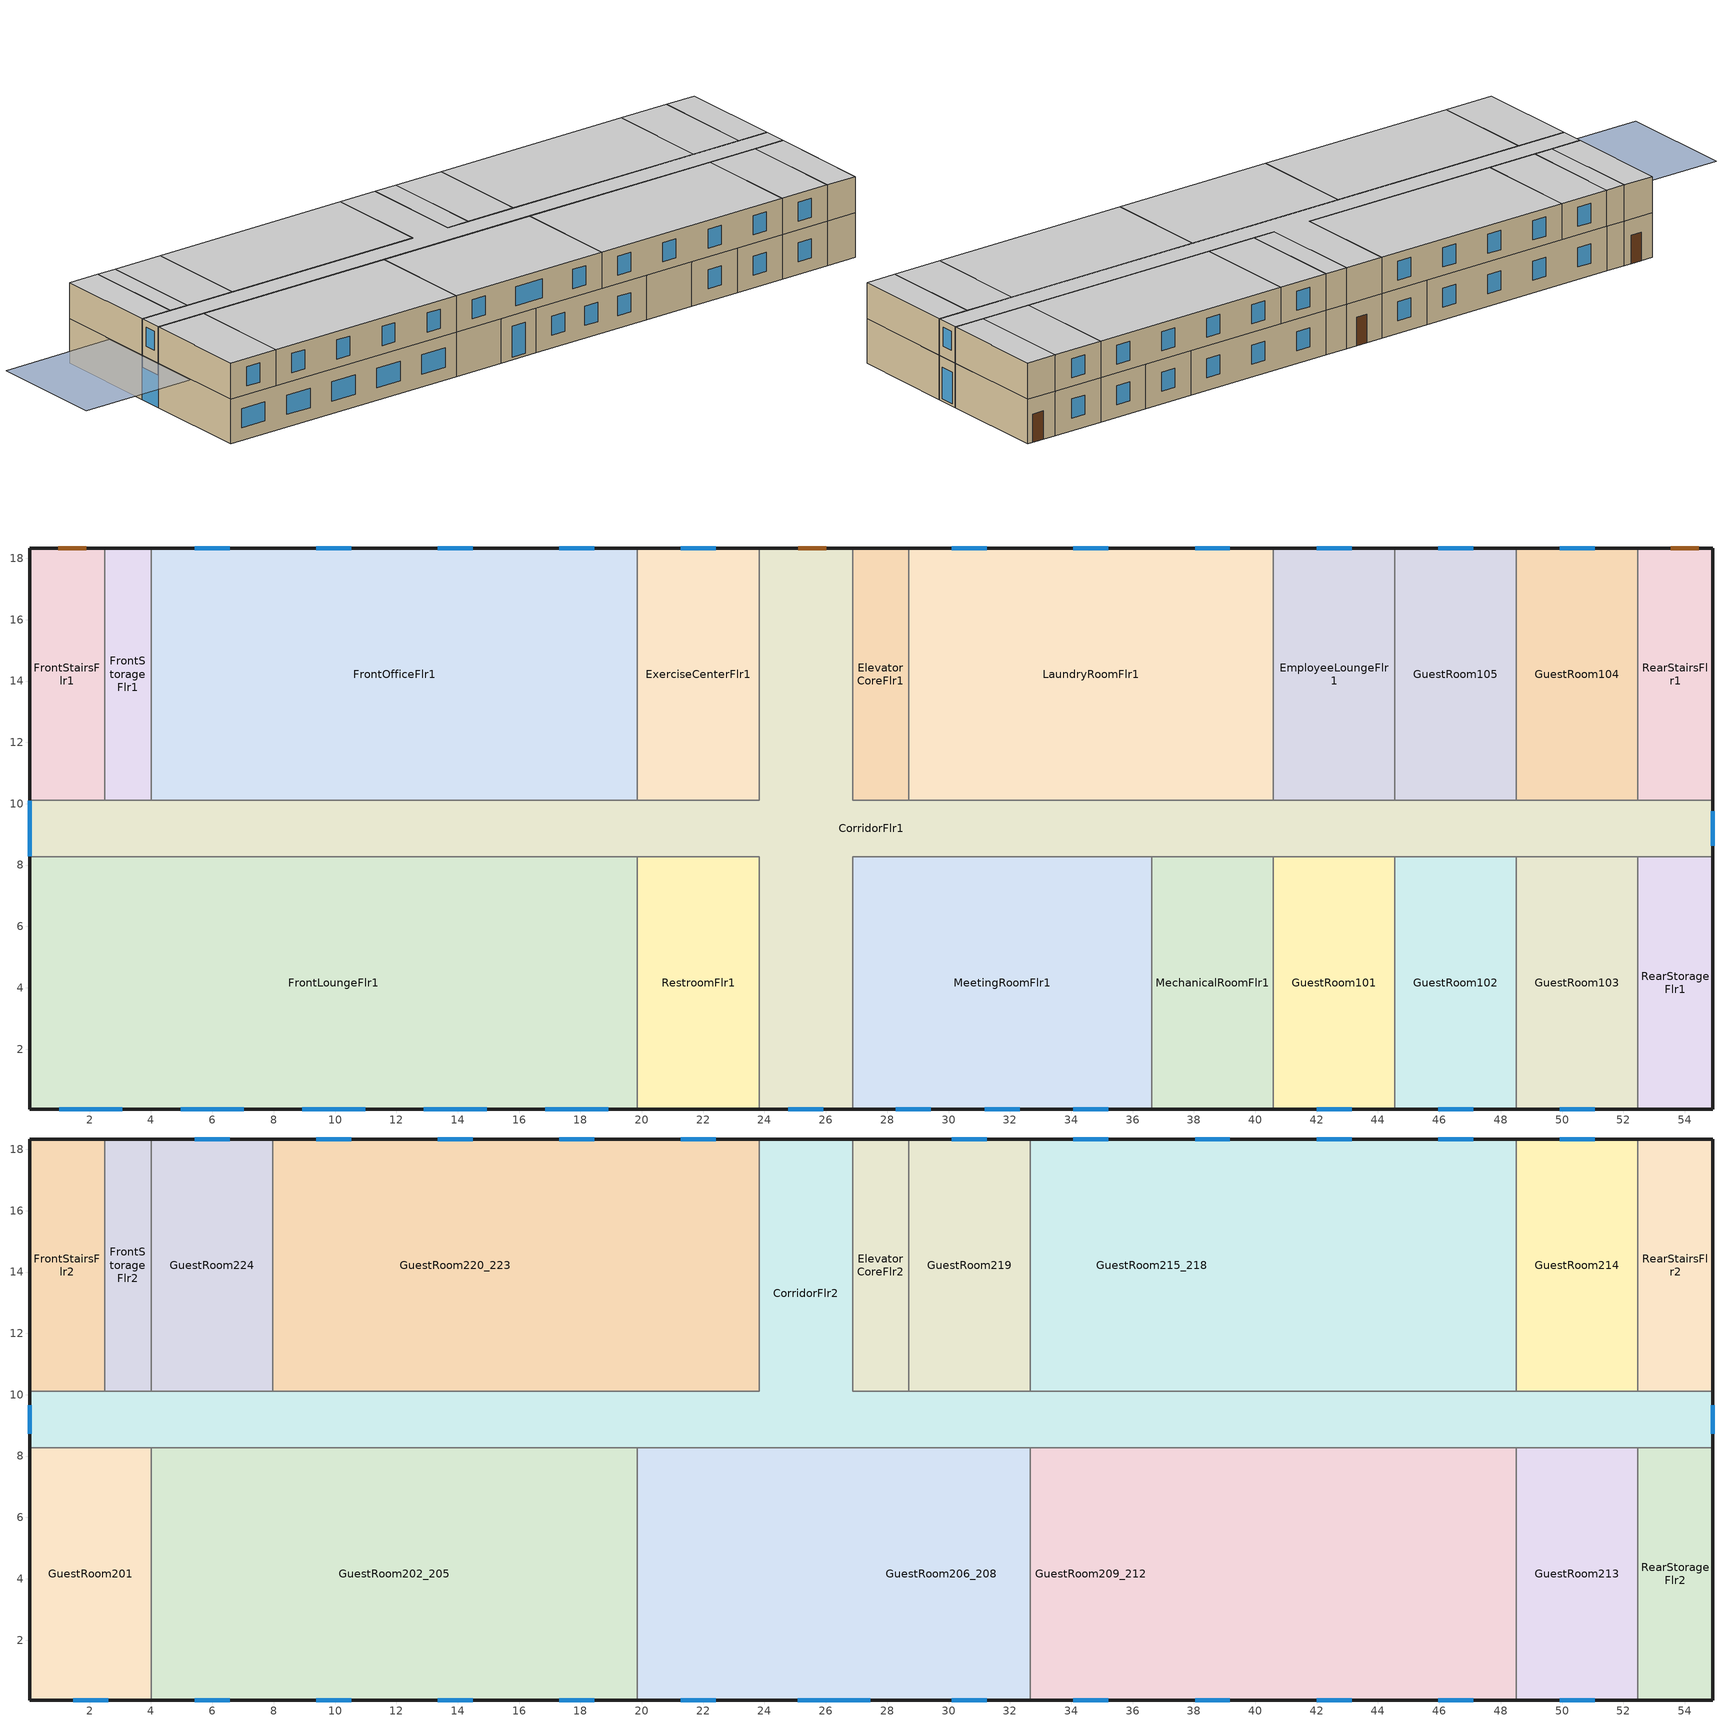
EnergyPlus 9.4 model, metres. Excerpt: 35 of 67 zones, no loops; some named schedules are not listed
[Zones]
CorridorFlr1
 floor ground (ext_slab_8in_with_carpet): 54.91,8.28 26.87,8.28 26.87,0.05 23.82,0.05 23.82,8.28 0.05,8.28 0.05,10.11 23.82,10.11 23.82,18.34 26.87,18.34 26.87,10.11 54.91,10.11 z0
 wall outside (nonres_ext_wall): 54.91,8.28 54.91,10.11 / 26.87,18.34 23.82,18.34 / 0.05,10.11 0.05,8.28 / 23.82,0.05 26.87,0.05 z0:3.35
 wall to GuestRoom104 (int_wall): 52.47,10.11 48.51,10.11 z0:3.35
 wall to GuestRoom105 (int_wall): 48.51,10.11 44.55,10.11 z0:3.35
 wall to EmployeeLoungeFlr1 (int_wall): 44.55,10.11 40.59,10.11 z0:3.35
 wall to LaundryRoomFlr1 (int_wall): 40.59,10.11 28.7,10.11 z0:3.35
 wall to ElevatorCoreFlr1 (int_wall): 28.7,10.11 26.87,10.11 26.87,18.34 z0:3.35
 wall to ExerciseCenterFlr1 (int_wall): 23.82,18.34 23.82,10.11 19.86,10.11 z0:3.35
 wall to FrontOfficeFlr1 (int_wall): 19.86,10.11 4.01,10.11 z0:3.35
 wall to FrontStorageFlr1 (int_wall): 4.01,10.11 2.49,10.11 z0:3.35
 wall to FrontStairsFlr1 (int_wall): 2.49,10.11 0.05,10.11 z0:3.35
 wall to FrontLoungeFlr1 (int_wall): 0.05,8.28 19.86,8.28 z0:3.35
 wall to RestroomFlr1 (int_wall): 19.86,8.28 23.82,8.28 23.82,0.05 z0:3.35
 wall to MeetingRoomFlr1 (int_wall): 26.87,0.05 26.87,8.28 36.62,8.28 z0:3.35
 wall to MechanicalRoomFlr1 (int_wall): 36.62,8.28 40.59,8.28 z0:3.35
 wall to GuestRoom101 (int_wall): 40.59,8.28 44.55,8.28 z0:3.35
 wall to GuestRoom102 (int_wall): 44.55,8.28 48.51,8.28 z0:3.35
 wall to GuestRoom103 (int_wall): 48.51,8.28 52.47,8.28 z0:3.35
 wall to RearStorageFlr1 (int_wall): 52.47,8.28 54.91,8.28 z0:3.35
 wall to RearStairsFlr1 (int_wall): 54.91,10.11 52.47,10.11 z0:3.35
 window (Window_U_0.42_SHGC_0.40): 0.05,10.11 0.05,8.28 z0:2.44; 54.91,8.62 54.91,9.76 / 24.78,0.05 25.92,0.05 z0.19:2.55
 door (Swinging Door_con): 26.01,18.34 25.1,18.34 z0:2.13
ElevatorCoreFlr1
 floor ground (ext_slab_8in_with_carpet): 28.7,10.11 26.87,10.11 26.87,18.34 28.7,18.34 z0
 wall outside (nonres_ext_wall): 28.7,18.34 26.87,18.34 z0:3.35
 wall to LaundryRoomFlr1 (int_wall): 28.7,10.11 28.7,18.34 z0:3.35
EmployeeLoungeFlr1
 floor ground (ext_slab_8in_with_carpet): 44.55,10.11 40.59,10.11 40.59,18.34 44.55,18.34 z0
 wall outside (nonres_ext_wall): 44.55,18.34 40.59,18.34 z0:3.35
 wall to LaundryRoomFlr1 (int_wall): 40.59,18.34 40.59,10.11 z0:3.35
 wall to GuestRoom105 (int_wall): 44.55,10.11 44.55,18.34 z0:3.35
 window (Window_U_0.42_SHGC_0.40): 43.14,18.34 42,18.34 z0.95:2.4
ExerciseCenterFlr1
 floor ground (ext_slab_8in_with_carpet): 23.82,10.11 19.86,10.11 19.86,18.34 23.82,18.34 z0
 wall outside (nonres_ext_wall): 23.82,18.34 19.86,18.34 z0:3.35
 wall to FrontOfficeFlr1 (int_wall): 19.86,18.34 19.86,10.11 z0:3.35
 window (Window_U_0.42_SHGC_0.40): 22.41,18.34 21.27,18.34 z0.95:2.4
FrontLoungeFlr1
 floor ground (ext_slab_8in_with_carpet): 19.86,0.05 0.05,0.05 0.05,8.28 19.86,8.28 z0
 wall outside (nonres_ext_wall): 0.05,8.28 0.05,0.05 19.86,0.05 z0:3.35
 wall to RestroomFlr1 (int_wall): 19.86,0.05 19.86,8.28 z0:3.35
 window (Window_U_0.42_SHGC_0.40): 1,0.05 3.06,0.05 / 4.97,0.05 7.02,0.05 / 8.93,0.05 10.98,0.05 / 12.89,0.05 14.94,0.05 / 16.85,0.05 18.91,0.05 z0.95:2.4
FrontOfficeFlr1
 floor ground (ext_slab_8in_with_carpet): 19.86,10.11 4.01,10.11 4.01,18.34 19.86,18.34 z0
 wall outside (nonres_ext_wall): 19.86,18.34 4.01,18.34 z0:3.35
 wall to FrontStorageFlr1 (int_wall): 4.01,18.34 4.01,10.11 z0:3.35
 window (Window_U_0.42_SHGC_0.40): 18.45,18.34 17.31,18.34 / 14.49,18.34 13.35,18.34 / 10.52,18.34 9.39,18.34 / 6.56,18.34 5.42,18.34 z0.95:2.4
FrontStairsFlr1
 floor ground (ext_slab_8in_with_carpet): 2.49,10.11 0.05,10.11 0.05,18.34 2.49,18.34 z0
 wall outside (nonres_ext_wall): 2.49,18.34 0.05,18.34 0.05,10.11 z0:3.35
 wall to FrontStorageFlr1 (int_wall): 2.49,10.11 2.49,18.34 z0:3.35
 door (Swinging Door_con): 1.89,18.34 0.98,18.34 z0:2.13
FrontStorageFlr1
 floor ground (ext_slab_8in_with_carpet): 4.01,10.11 2.49,10.11 2.49,18.34 4.01,18.34 z0
 wall outside (nonres_ext_wall): 4.01,18.34 2.49,18.34 z0:3.35
GuestRoom101
 floor ground (ext_slab_8in_with_carpet): 44.55,0.05 40.59,0.05 40.59,8.28 44.55,8.28 z0
 wall outside (nonres_ext_wall): 40.59,0.05 44.55,0.05 z0:3.35
 wall to GuestRoom102 (int_wall): 44.55,0.05 44.55,8.28 z0:3.35
 wall to MechanicalRoomFlr1 (int_wall): 40.59,8.28 40.59,0.05 z0:3.35
 window (Window_U_0.42_SHGC_0.40): 42,0.05 43.14,0.05 z0.95:2.4
GuestRoom102
 floor ground (ext_slab_8in_with_carpet): 48.51,0.05 44.55,0.05 44.55,8.28 48.51,8.28 z0
 wall outside (nonres_ext_wall): 44.55,0.05 48.51,0.05 z0:3.35
 wall to GuestRoom103 (int_wall): 48.51,0.05 48.51,8.28 z0:3.35
 window (Window_U_0.42_SHGC_0.40): 45.96,0.05 47.1,0.05 z0.95:2.4
GuestRoom103
 floor ground (ext_slab_8in_with_carpet): 52.47,0.05 48.51,0.05 48.51,8.28 52.47,8.28 z0
 wall outside (nonres_ext_wall): 48.51,0.05 52.47,0.05 z0:3.35
 wall to RearStorageFlr1 (int_wall): 52.47,0.05 52.47,8.28 z0:3.35
 window (Window_U_0.42_SHGC_0.40): 49.92,0.05 51.06,0.05 z0.95:2.4
GuestRoom104
 floor ground (ext_slab_8in_with_carpet): 52.47,10.11 48.51,10.11 48.51,18.34 52.47,18.34 z0
 wall outside (nonres_ext_wall): 52.47,18.34 48.51,18.34 z0:3.35
 wall to GuestRoom105 (int_wall): 48.51,18.34 48.51,10.11 z0:3.35
 wall to RearStairsFlr1 (int_wall): 52.47,10.11 52.47,18.34 z0:3.35
 window (Window_U_0.42_SHGC_0.40): 51.06,18.34 49.92,18.34 z0.95:2.4
GuestRoom105
 floor ground (ext_slab_8in_with_carpet): 48.51,10.11 44.55,10.11 44.55,18.34 48.51,18.34 z0
 wall outside (nonres_ext_wall): 48.51,18.34 44.55,18.34 z0:3.35
 window (Window_U_0.42_SHGC_0.40): 47.1,18.34 45.96,18.34 z0.95:2.4
LaundryRoomFlr1
 floor ground (ext_slab_8in_with_carpet): 40.59,10.11 28.7,10.11 28.7,18.34 40.59,18.34 z0
 wall outside (nonres_ext_wall): 40.59,18.34 28.7,18.34 z0:3.35
 window (Window_U_0.42_SHGC_0.40): 39.18,18.34 38.04,18.34 / 35.21,18.34 34.07,18.34 / 31.25,18.34 30.11,18.34 z0.95:2.4
MechanicalRoomFlr1
 floor ground (ext_slab_8in_with_carpet): 40.59,0.05 36.62,0.05 36.62,8.28 40.59,8.28 z0
 wall outside (nonres_ext_wall): 36.62,0.05 40.59,0.05 z0:3.35
 wall to MeetingRoomFlr1 (int_wall): 36.62,8.28 36.62,0.05 z0:3.35
MeetingRoomFlr1
 floor ground (ext_slab_8in_with_carpet): 36.62,0.05 26.87,0.05 26.87,8.28 36.62,8.28 z0
 wall outside (nonres_ext_wall): 26.87,0.05 36.62,0.05 z0:3.35
 window (Window_U_0.42_SHGC_0.40): 28.28,0.05 29.42,0.05 / 34.07,0.05 35.21,0.05 / 31.18,0.05 32.32,0.05 z0.95:2.4
RearStairsFlr1
 floor ground (ext_slab_8in_with_carpet): 54.91,10.11 52.47,10.11 52.47,18.34 54.91,18.34 z0
 wall outside (nonres_ext_wall): 54.91,10.11 54.91,18.34 52.47,18.34 z0:3.35
 door (Swinging Door_con): 54.46,18.34 53.54,18.34 z0:2.13
RearStorageFlr1
 floor ground (ext_slab_8in_with_carpet): 54.91,0.05 52.47,0.05 52.47,8.28 54.91,8.28 z0
 wall outside (nonres_ext_wall): 52.47,0.05 54.91,0.05 54.91,8.28 z0:3.35
RestroomFlr1
 floor ground (ext_slab_8in_with_carpet): 23.82,0.05 19.86,0.05 19.86,8.28 23.82,8.28 z0
 wall outside (nonres_ext_wall): 19.86,0.05 23.82,0.05 z0:3.35
CorridorFlr2
 floor to CorridorFlr1 (int_slab_floor): 54.91,8.28 0.05,8.28 0.05,10.11 23.82,10.11 23.82,18.34 26.87,18.34 26.87,10.11 54.91,10.11 z3.35
 wall outside (res_ext_wall): 54.91,8.28 54.91,10.11 / 26.87,18.34 23.82,18.34 / 0.05,10.11 0.05,8.28 z3.35:6.1
 wall to GuestRoom214 (int_wall): 52.47,10.11 48.51,10.11 z3.35:6.1
 wall to GuestRoom215_218 (int_wall): 48.51,10.11 32.66,10.11 z3.35:6.1
 wall to GuestRoom219 (int_wall): 32.66,10.11 28.7,10.11 z3.35:6.1
 wall to ElevatorCoreFlr2 (int_wall): 28.7,10.11 26.87,10.11 26.87,18.34 z3.35:6.1
 wall to GuestRoom220_223 (int_wall): 23.82,18.34 23.82,10.11 7.97,10.11 z3.35:6.1
 wall to GuestRoom224 (int_wall): 7.97,10.11 4.01,10.11 z3.35:6.1
 wall to FrontStorageFlr2 (int_wall): 4.01,10.11 2.49,10.11 z3.35:6.1
 wall to FrontStairsFlr2 (int_wall): 2.49,10.11 0.05,10.11 z3.35:6.1
 wall to GuestRoom201 (int_wall): 0.05,8.28 4.01,8.28 z3.35:6.1
 wall to GuestRoom202_205 (int_wall): 4.01,8.28 19.86,8.28 z3.35:6.1
 wall to GuestRoom206_208 (int_wall): 19.86,8.28 32.66,8.28 z3.35:6.1
 wall to GuestRoom209_212 (int_wall): 32.66,8.28 48.51,8.28 z3.35:6.1
 wall to GuestRoom213 (int_wall): 48.51,8.28 52.47,8.28 z3.35:6.1
 wall to RearStorageFlr2 (int_wall): 52.47,8.28 54.91,8.28 z3.35:6.1
 wall to RearStairsFlr2 (int_wall): 54.91,10.11 52.47,10.11 z3.35:6.1
 window (Window_U_0.42_SHGC_0.40): 54.91,8.73 54.91,9.66 / 0.05,9.66 0.05,8.73 z4.19:5.61
 ceiling to CorridorFlr3 (int_slab_ceiling): 0.05,8.28 54.91,8.28 54.91,10.11 26.87,10.11 26.87,18.34 23.82,18.34 23.82,10.11 0.05,10.11 z6.1
ElevatorCoreFlr2
 floor to ElevatorCoreFlr1 (int_slab_floor): 28.7,10.11 26.87,10.11 26.87,18.34 28.7,18.34 z3.35
 wall outside (res_ext_wall): 28.7,18.34 26.87,18.34 z3.35:6.1
 wall to GuestRoom219 (int_wall): 28.7,10.11 28.7,18.34 z3.35:6.1
 ceiling to ElevatorCoreFlr3 (int_slab_ceiling): 26.87,10.11 28.7,10.11 28.7,18.34 26.87,18.34 z6.1
FrontStairsFlr2
 floor to FrontStairsFlr1 (int_slab_floor): 2.49,10.11 0.05,10.11 0.05,18.34 2.49,18.34 z3.35
 wall outside (res_ext_wall): 2.49,18.34 0.05,18.34 0.05,10.11 z3.35:6.1
 wall to FrontStorageFlr2 (int_wall): 2.49,10.11 2.49,18.34 z3.35:6.1
 ceiling to FrontStairsFlr3 (int_slab_ceiling): 0.05,10.11 2.49,10.11 2.49,18.34 0.05,18.34 z6.1
FrontStorageFlr2
 floor to FrontStorageFlr1 (int_slab_floor): 4.01,10.11 2.49,10.11 2.49,18.34 4.01,18.34 z3.35
 wall outside (res_ext_wall): 4.01,18.34 2.49,18.34 z3.35:6.1
 wall to GuestRoom224 (int_wall): 4.01,10.11 4.01,18.34 z3.35:6.1
 ceiling to FrontStorageFlr3 (int_slab_ceiling): 2.49,10.11 4.01,10.11 4.01,18.34 2.49,18.34 z6.1
GuestRoom201
 floor to FrontLoungeFlr1 (int_slab_floor): 4.01,0.05 0.05,0.05 0.05,8.28 4.01,8.28 z3.35
 wall outside (res_ext_wall): 0.05,8.28 0.05,0.05 4.01,0.05 z3.35:6.1
 wall to GuestRoom202_205 (int_wall): 4.01,0.05 4.01,8.28 z3.35:6.1
 window (Window_U_0.42_SHGC_0.40): 1.46,0.05 2.6,0.05 z4:5.45
 ceiling to GuestRoom301 (int_slab_ceiling): 0.05,0.05 4.01,0.05 4.01,8.28 0.05,8.28 z6.1
GuestRoom202_205
 floor to FrontLoungeFlr1 (int_slab_floor): 19.86,0.05 4.01,0.05 4.01,8.28 19.86,8.28 z3.35
 wall outside (res_ext_wall): 4.01,0.05 19.86,0.05 z3.35:6.1
 wall to GuestRoom206_208 (int_wall): 19.86,0.05 19.86,8.28 z3.35:6.1
 window (Window_U_0.42_SHGC_0.40): 5.42,0.05 6.56,0.05 / 9.39,0.05 10.52,0.05 / 13.35,0.05 14.49,0.05 / 17.31,0.05 18.45,0.05 z4:5.45
 ceiling to GuestRoom302_305 (int_slab_ceiling): 4.01,0.05 19.86,0.05 19.86,8.28 4.01,8.28 z6.1
GuestRoom206_208
 floor to CorridorFlr1 (int_slab_floor): 26.87,0.05 23.82,0.05 23.82,8.28 26.87,8.28 z3.35
 floor to RestroomFlr1 (int_slab_floor): 23.82,0.05 19.86,0.05 19.86,8.28 23.82,8.28 z3.35
 floor to MeetingRoomFlr1 (int_slab_floor): 32.66,0.05 26.87,0.05 26.87,8.28 32.66,8.28 z3.35
 wall outside (res_ext_wall): 19.86,0.05 32.66,0.05 z3.35:6.1
 wall to GuestRoom209_212 (int_wall): 32.66,0.05 32.66,8.28 z3.35:6.1
 window (Window_U_0.42_SHGC_0.40): 21.27,0.05 22.41,0.05 / 25.08,0.05 27.44,0.05 / 30.11,0.05 31.25,0.05 z4:5.45
 ceiling to GuestRoom306_308 (int_slab_ceiling): 19.86,0.05 32.66,0.05 32.66,8.28 19.86,8.28 z6.1
GuestRoom209_212
 floor to MeetingRoomFlr1 (int_slab_floor): 36.62,0.05 32.66,0.05 32.66,8.28 36.62,8.28 z3.35
 floor to MechanicalRoomFlr1 (int_slab_floor): 40.59,0.05 36.62,0.05 36.62,8.28 40.59,8.28 z3.35
 floor to GuestRoom101 (int_slab_floor): 44.55,0.05 40.59,0.05 40.59,8.28 44.55,8.28 z3.35
 floor to GuestRoom102 (int_slab_floor): 48.51,0.05 44.55,0.05 44.55,8.28 48.51,8.28 z3.35
 wall outside (res_ext_wall): 32.66,0.05 48.51,0.05 z3.35:6.1
 wall to GuestRoom213 (int_wall): 48.51,0.05 48.51,8.28 z3.35:6.1
 window (Window_U_0.42_SHGC_0.40): 34.07,0.05 35.21,0.05 / 38.04,0.05 39.18,0.05 / 42,0.05 43.14,0.05 / 45.96,0.05 47.1,0.05 z4:5.45
 ceiling to GuestRoom309_312 (int_slab_ceiling): 32.66,0.05 48.51,0.05 48.51,8.28 32.66,8.28 z6.1
GuestRoom213
 floor to GuestRoom103 (int_slab_floor): 52.47,0.05 48.51,0.05 48.51,8.28 52.47,8.28 z3.35
 wall outside (res_ext_wall): 48.51,0.05 52.47,0.05 z3.35:6.1
 wall to RearStorageFlr2 (int_wall): 52.47,0.05 52.47,8.28 z3.35:6.1
 window (Window_U_0.42_SHGC_0.40): 49.92,0.05 51.06,0.05 z4:5.45
 ceiling to GuestRoom313 (int_slab_ceiling): 48.51,0.05 52.47,0.05 52.47,8.28 48.51,8.28 z6.1
GuestRoom214
 floor to GuestRoom104 (int_slab_floor): 52.47,10.11 48.51,10.11 48.51,18.34 52.47,18.34 z3.35
 wall outside (res_ext_wall): 52.47,18.34 48.51,18.34 z3.35:6.1
 wall to GuestRoom215_218 (int_wall): 48.51,18.34 48.51,10.11 z3.35:6.1
 wall to RearStairsFlr2 (int_wall): 52.47,10.11 52.47,18.34 z3.35:6.1
 window (Window_U_0.42_SHGC_0.40): 51.06,18.34 49.92,18.34 z4:5.45
 ceiling to GuestRoom314 (int_slab_ceiling): 48.51,10.11 52.47,10.11 52.47,18.34 48.51,18.34 z6.1
GuestRoom215_218
 floor to GuestRoom105 (int_slab_floor): 48.51,10.11 44.55,10.11 44.55,18.34 48.51,18.34 z3.35
 floor to EmployeeLoungeFlr1 (int_slab_floor): 44.55,10.11 40.59,10.11 40.59,18.34 44.55,18.34 z3.35
 floor to LaundryRoomFlr1 (int_slab_floor): 40.59,10.11 32.66,10.11 32.66,18.34 40.59,18.34 z3.35
 wall outside (res_ext_wall): 48.51,18.34 32.66,18.34 z3.35:6.1
 wall to GuestRoom219 (int_wall): 32.66,18.34 32.66,10.11 z3.35:6.1
 window (Window_U_0.42_SHGC_0.40): 47.1,18.34 45.96,18.34 / 43.14,18.34 42,18.34 / 39.18,18.34 38.04,18.34 / 35.21,18.34 34.07,18.34 z4:5.45
 ceiling to GuestRoom315_318 (int_slab_ceiling): 32.66,10.11 48.51,10.11 48.51,18.34 32.66,18.34 z6.1
GuestRoom219
 floor to LaundryRoomFlr1 (int_slab_floor): 32.66,10.11 28.7,10.11 28.7,18.34 32.66,18.34 z3.35
 wall outside (res_ext_wall): 32.66,18.34 28.7,18.34 z3.35:6.1
 window (Window_U_0.42_SHGC_0.40): 31.25,18.34 30.11,18.34 z4:5.45
 ceiling to GuestRoom319 (int_slab_ceiling): 28.7,10.11 32.66,10.11 32.66,18.34 28.7,18.34 z6.1
GuestRoom220_223
 floor to ExerciseCenterFlr1 (int_slab_floor): 23.82,10.11 19.86,10.11 19.86,18.34 23.82,18.34 z3.35
 floor to FrontOfficeFlr1 (int_slab_floor): 19.86,10.11 7.97,10.11 7.97,18.34 19.86,18.34 z3.35
 wall outside (res_ext_wall): 23.82,18.34 7.97,18.34 z3.35:6.1
 wall to GuestRoom224 (int_wall): 7.97,18.34 7.97,10.11 z3.35:6.1
 window (Window_U_0.42_SHGC_0.40): 22.41,18.34 21.27,18.34 / 18.45,18.34 17.31,18.34 / 14.49,18.34 13.35,18.34 / 10.52,18.34 9.39,18.34 z4:5.45
 ceiling to GuestRoom320_323 (int_slab_ceiling): 7.97,10.11 23.82,10.11 23.82,18.34 7.97,18.34 z6.1
GuestRoom224
 floor to FrontOfficeFlr1 (int_slab_floor): 7.97,10.11 4.01,10.11 4.01,18.34 7.97,18.34 z3.35
 wall outside (res_ext_wall): 7.97,18.34 4.01,18.34 z3.35:6.1
 window (Window_U_0.42_SHGC_0.40): 6.56,18.34 5.42,18.34 z4:5.45
 ceiling to GuestRoom324 (int_slab_ceiling): 4.01,10.11 7.97,10.11 7.97,18.34 4.01,18.34 z6.1
RearStairsFlr2
 floor to RearStairsFlr1 (int_slab_floor): 54.91,10.11 52.47,10.11 52.47,18.34 54.91,18.34 z3.35
 wall outside (res_ext_wall): 54.91,10.11 54.91,18.34 52.47,18.34 z3.35:6.1
 ceiling to RearStairsFlr3 (int_slab_ceiling): 52.47,10.11 54.91,10.11 54.91,18.34 52.47,18.34 z6.1
RearStorageFlr2
 floor to RearStorageFlr1 (int_slab_floor): 54.91,0.05 52.47,0.05 52.47,8.28 54.91,8.28 z3.35
 wall outside (res_ext_wall): 52.47,0.05 54.91,0.05 54.91,8.28 z3.35:6.1
 ceiling to RearStorageFlr3 (int_slab_ceiling): 52.47,0.05 54.91,0.05 54.91,8.28 52.47,8.28 z6.1
shading: 0,4.57 0,13.72 -9.14,13.72 -9.14,4.57 z3.35
[Building]
Small Hotel: Loads convergence tolerance value=0.04; Maximum number of warmup days=25; Minimum number of warmup days=6; North axis=180; Solar distribution=FullExterior; Temperature convergence tolerance value=0.4; Terrain=Suburbs
[Site:GroundTemperature:BuildingSurface]
20.29, 20.26, 20.31, 20.33, 20.45, 20.61, 20.73, 20.78, 20.78, 20.65, 20.5, 20.36
[Site:Location]
Denver-Aurora-Buckley.AFB_CO_USA WMO=724695: Elevation=1726; Latitude=39.72; Longitude=-104.75; Time zone=-7
[Site:WaterMainsTemperature]
Annual average outdoor air temperature=9.95; Calculation method=Correlation; Maximum difference in monthly average outdoor air temperatures=23.7
[SizingPeriod:DesignDay] Barometric pressure=82237; Day of month=21; Daylight saving time indicator=No; Dry bulb temperature range modifier type=DefaultMultipliers; Humidity condition type=WetBulb; Rain indicator=No; Snow indicator=No
Name | Ashrae clear sky optical depth for beam irradiance taub | Ashrae clear sky optical depth for diffuse irradiance taud | Daily dry bulb temperature range | Day type | Maximum dry bulb temperature | Month | Solar model indicator | Wetbulb or dewpoint at maximum dry bulb | Wind direction | Wind speed | Sky clearness
Denver-Aurora-Buckley.AFB_CO_USA Ann Clg .4% Condns DB=>MWB | 0.423 | 2.02 | 14.8 | SummerDesignDay | 33.9 | 7 | ASHRAETau | 15 | 30 | 3.6
Denver-Aurora-Buckley.AFB_CO_USA Ann Htg 99.6% Condns DB |  |  | 0 | WinterDesignDay | -17.9 | 12 | ASHRAEClearSky | -17.9 | 180 | 2.5 | 0
[Construction]
Swinging Door_con: Opaque Door panel_con
Window_U_0.42_SHGC_0.40: LoE TINT 6MM, AIR 6MM, CLEAR 6MM
ext_slab_8in_with_carpet: 200mm Normalweight concrete floor, CP02 CARPET PAD
int_slab_ceiling: CP02 CARPET PAD, 100mm Normalweight concrete floor
int_slab_floor: 100mm Normalweight concrete floor, CP02 CARPET PAD
int_wall: G01 13mm gypsum board, G01 13mm gypsum board
nonres_ext_wall: F07 25mm stucco, G01 16mm gypsum board, Nonres_Exterior_Wall_Insulation, G01 16mm gypsum board
res_ext_wall: F07 25mm stucco, G01 16mm gypsum board, Res_Exterior_Wall_Insulation, G01 16mm gypsum board
[Material]
Name | Conductivity | Density | Roughness | Specific heat | Thickness | Solar absorptance | Thermal absorptance | Visible absorptance
100mm Normalweight concrete floor | 2.31 | 2322 | MediumRough | 832 | 0.1016
200mm Normalweight concrete floor | 2.31 | 2322 | MediumRough | 832 | 0.2032
F07 25mm stucco | 0.72 | 1856 | Smooth | 840 | 0.0254 | 0.7 | 0.9 | 0.7
G01 13mm gypsum board | 0.16 | 800 | Smooth | 1090 | 0.0127 | 0.7 | 0.9 | 0.5
G01 16mm gypsum board | 0.16 | 800 | MediumSmooth | 1090 | 0.0159
[Material:NoMass] Solar absorptance=0.7; Thermal absorptance=0.9
Name | Roughness | Thermal resistance | Visible absorptance
CP02 CARPET PAD | VeryRough | 0.21648 | 0.8
Nonres_Exterior_Wall_Insulation; Res_Exterior_Wall_Insulation | MediumSmooth | 2.81828 | 0.7
Opaque Door panel_con | MediumRough | 0.475964 | 0.7
[WindowMaterial:Gas]
AIR 6MM: Gas type=Air; Thickness=0.0063
[WindowMaterial:Glazing] Conductivity=0.9; Front side infrared hemispherical emissivity=0.84; Infrared transmittance at normal incidence=0; Optical data type=SpectralAverage; Thickness=0.006
Name | Back side infrared hemispherical emissivity | Back side solar reflectance at normal incidence | Back side visible reflectance at normal incidence | Front side solar reflectance at normal incidence | Front side visible reflectance at normal incidence | Solar transmittance at normal incidence | Visible transmittance at normal incidence
CLEAR 6MM | 0.84 | 0.071 | 0.08 | 0.071 | 0.08 | 0.775 | 0.881
LoE TINT 6MM | 0.1 | 0.2 | 0.054 | 0.093 | 0.035 | 0.36 | 0.5
[Daylighting:Controls] Daylighting method=SplitFlux; Lighting control type=Stepped; Maximum allowable discomfort glare index=22; Minimum input power fraction for continuous or continuousoff dimming control=0.3; Minimum light output fraction for continuous or continuousoff dimming control=0.2; Number of stepped control steps=3; Probability lighting will be reset when needed in manual stepped control=1
Name | Zone | Daylighting reference point name 1 | Fraction of zone controlled by reference point 1 | Illuminance setpoint at reference point 1 | Daylighting reference point name 2 | Fraction of zone controlled by reference point 2 | Illuminance setpoint at reference point 2 | Glare calculation azimuth angle of view direction clockwise from zone y axis | Glare calculation daylighting reference point
FrontLoungeFlr1_DaylCtrl | FrontLoungeFlr1 | FrontLoungeFlr1_DaylRefPt1 | 0.29 | 300 | FrontLoungeFlr1_DaylRefPt2 | 0.29 | 300 | 180 | FrontLoungeFlr1_DaylRefPt1
FrontOfficeFlr1_DaylCtrl | FrontOfficeFlr1 | FrontOfficeFlr1_DaylRefPt1 | 0.26 | 375 | FrontOfficeFlr1_DaylRefPt2 | 0.26 | 375 | 0 | FrontOfficeFlr1_DaylRefPt1
LaundryRoomFlr1_DaylCtrl | LaundryRoomFlr1 | LaundryRoomFlr1_DaylRefPt1 | 0.26 | 300 | LaundryRoomFlr1_DaylRefPt2 | 0.26 | 300 | 0 | LaundryRoomFlr1_DaylRefPt1
MeetingRoomFlr1_DaylCtrl | MeetingRoomFlr1 | MeetingRoomFlr1_DaylRefPt1 | 0.28 | 375 | MeetingRoomFlr1_DaylRefPt2 | 0.28 | 375 | 180 | MeetingRoomFlr1_DaylRefPt1
[DesignSpecification:OutdoorAir] Outdoor air flow per person=0; Outdoor air flow per zone=0; Outdoor air method=Flow/Area
Name | Outdoor air flow per zone floor area
SZ DSOA CorridorFlr1; SZ DSOA CorridorFlr2; SZ DSOA FrontStairsFlr1; SZ DSOA FrontStairsFlr2; SZ DSOA RearStairsFlr1; SZ DSOA RearStairsFlr2 | 0.000304682
SZ DSOA GuestRoom101; SZ DSOA GuestRoom102; SZ DSOA GuestRoom103; SZ DSOA GuestRoom104; SZ DSOA GuestRoom105; SZ DSOA GuestRoom201; SZ DSOA GuestRoom202_205; SZ DSOA GuestRoom209_212; SZ DSOA GuestRoom213; SZ DSOA GuestRoom214; SZ DSOA GuestRoom215_218; SZ DSOA GuestRoom219; SZ DSOA GuestRoom220_223; SZ DSOA GuestRoom224 | 0.000413173
SZ DSOA GuestRoom206_208 | 0.000405419
SZ DSOA MechanicalRoomFlr1 | 0
[ElectricEquipment] Fraction latent=0; Fraction lost=0
Name | Zone or zonelist | Design level | Design level calculation method | End use subcategory | Fraction radiant | Schedule | Watts per zone floor area
CorridorFlr1_PlugLoad | CorridorFlr1 | 0 | EquipmentLevel | General | 0.5 | AlwaysOff
CorridorFlr2_PlugLoad | CorridorFlr2 | 0 | EquipmentLevel | General | 0.5 | AlwaysOff
ElevatorCoreFlr1_Elevators_Equip | ElevatorCoreFlr1 | 32109.9 | EquipmentLevel | General | 0.5 | BLDG_ELEVATORS
ElevatorCoreFlr2_PlugLoad | ElevatorCoreFlr2 | 0 | EquipmentLevel | General | 0.5 | AlwaysOff
Elevators_Lights_Fan | ElevatorCoreFlr1 | 125 | EquipmentLevel | General | 0.5 | ELEV_LIGHT_FAN_SCH_ADD_DF
EmployeeLoungeFlr1_PlugLoad | EmployeeLoungeFlr1 | 0 | Watts/Area | General | 0.5 | EmployeeLounge_Eqp_Sch | 21.51
ExerciseCenterFlr1_PlugLoad | ExerciseCenterFlr1 | 0 | Watts/Area | General | 0.5 | ExerciseCenter_Eqp_Sch | 18.59
FrontLoungeFlr1_PlugLoad | FrontLoungeFlr1 | 0 | Watts/Area | General | 0.5 | Lobby_Eqp_Sch | 26.06
FrontOfficeFlr1_PlugLoad | FrontOfficeFlr1 | 0 | Watts/Area | General | 0.5 | OFF_EQUIP_SCH | 13.78
FrontStairsFlr1_PlugLoad | FrontStairsFlr1 | 0 | EquipmentLevel | General | 0.5 | AlwaysOff
FrontStairsFlr2_PlugLoad | FrontStairsFlr2 | 0 | EquipmentLevel | General | 0.5 | AlwaysOff
FrontStorageFlr1_PlugLoad | FrontStorageFlr1 | 0 | EquipmentLevel | General | 0.5 | AlwaysOff
FrontStorageFlr2_PlugLoad | FrontStorageFlr2 | 0 | EquipmentLevel | General | 0.5 | AlwaysOff
GuestRoom101_PlugLoad | GuestRoom101 |  | Watts/Area | General | 0.5 | AlwaysOff | 11.8935
GuestRoom102_PlugLoad | GuestRoom102 |  | Watts/Area | General | 0.5 | AlwaysOff | 11.8935
GuestRoom103_PlugLoad | GuestRoom103 |  | Watts/Area | General | 0.5 | Guestroom_Eqp_Sch_Adva | 11.8935
GuestRoom104_PlugLoad | GuestRoom104 |  | Watts/Area | General | 0.5 | Guestroom_Eqp_Sch_Adva | 11.8935
GuestRoom105_PlugLoad | GuestRoom105 |  | Watts/Area | General | 0.5 | Guestroom_Eqp_Sch_Adva | 11.8935
GuestRoom201_PlugLoad | GuestRoom201 |  | Watts/Area | General | 0.5 | AlwaysOff | 11.8935
GuestRoom202_205_PlugLoad | GuestRoom202_205 |  | Watts/Area | General | 0.5 | Guestroom_Eqp_Sch_Adva | 11.8935
GuestRoom206_208_PlugLoad | GuestRoom206_208 |  | Watts/Area | General | 0.5 | Guestroom_Eqp_Sch_Adva | 11.8935
GuestRoom209_212_PlugLoad | GuestRoom209_212 |  | Watts/Area | General | 0.5 | Guestroom_Eqp_Sch_Adva | 11.8935
GuestRoom213_PlugLoad | GuestRoom213 |  | Watts/Area | General | 0.5 | Guestroom_Eqp_Sch_Adva | 11.8935
GuestRoom214_PlugLoad | GuestRoom214 |  | Watts/Area | General | 0.5 | Guestroom_Eqp_Sch_Adva | 11.8935
GuestRoom215_218_PlugLoad | GuestRoom215_218 |  | Watts/Area | General | 0.5 | AlwaysOff | 11.8935
GuestRoom219_PlugLoad | GuestRoom219 |  | Watts/Area | General | 0.5 | Guestroom_Eqp_Sch_Adva | 11.8935
GuestRoom220_223_PlugLoad | GuestRoom220_223 |  | Watts/Area | General | 0.5 | Guestroom_Eqp_Sch_Adva | 11.8935
GuestRoom224_PlugLoad | GuestRoom224 |  | Watts/Area | General | 0.5 | Guestroom_Eqp_Sch_Adva | 11.8935
Laundry Equipment 1 | LaundryRoomFlr1 | 2709.075 | EquipmentLevel | ELECTRIC EQUIPMENT#Laundry#05 | 0.2 | LaundryRoom_Eqp_Elec_Sch
MechanicalRoomFlr1_PlugLoad | MechanicalRoomFlr1 | 0 | EquipmentLevel | General | 0.5 | AlwaysOff
MeetingRoomFlr1_PlugLoad | MeetingRoomFlr1 | 0 | Watts/Area | General | 0.5 | MeetingRoom_Eqp_Sch | 6.18
RearStairsFlr1_PlugLoad | RearStairsFlr1 | 0 | EquipmentLevel | General | 0.5 | AlwaysOff
RearStairsFlr2_PlugLoad | RearStairsFlr2 | 0 | EquipmentLevel | General | 0.5 | AlwaysOff
RearStorageFlr1_PlugLoad | RearStorageFlr1 | 0 | EquipmentLevel | General | 0.5 | AlwaysOff
RearStorageFlr2_PlugLoad | RearStorageFlr2 | 0 | EquipmentLevel | General | 0.5 | AlwaysOff
RestroomFlr1_PlugLoad | RestroomFlr1 | 0 | EquipmentLevel | General | 0.5 | AlwaysOff
[Exterior:Lights]
Exterior_Lights: Control option=AstronomicalClock; Design level=2819.7; End use subcategory=General; Schedule=Exterior_Lgt_ALWAYS_ON
[GasEquipment]
Dryer Equipment 1: Zone or zonelist=LaundryRoomFlr1; Design level=40096; Design level calculation method=EquipmentLevel; End use subcategory=GAS EQUIPMENT#Laundry#05; Fraction latent=0; Fraction lost=0; Fraction radiant=0.2; Schedule=LaundryRoom_Eqp_Gas_Sch
[Lights] Design level calculation method=Watts/Area; End use subcategory=General Lights; Fraction radiant=0.7; Fraction replaceable=1; Fraction visible=0.2; Return air fraction=0
Name | Zone or zonelist | Lighting level | Schedule | Watts per zone floor area
CorridorFlr1_Lights | CorridorFlr1 | 0 | BLDG_LIGHT_CORRIDOR_SCH | 8.52502
CorridorFlr2_Lights | CorridorFlr2 | 0 | BLDG_LIGHT_CORRIDOR_SCH | 8.52502
ElevatorCoreFlr1_Lights | ElevatorCoreFlr1 | 0 | AlwaysOff | 0
ElevatorCoreFlr2_Lights | ElevatorCoreFlr2 | 0 | AlwaysOff | 0
EmployeeLoungeFlr1_Lights | EmployeeLoungeFlr1 | 0 | BLDG_LIGHT_EMPLOYEELOUNGE_SCH | 6.67362
ExerciseCenterFlr1_Lights | ExerciseCenterFlr1 | 0 | BLDG_LIGHT_EXERCENTER_SCH | 6.45835
FrontLoungeFlr1_Lights | FrontLoungeFlr1 | 0 | BLDG_LIGHT_FRONTLOUNGE_SCH | 11.4097
FrontOfficeFlr1_Lights | FrontOfficeFlr1 | 0 | BLDG_LIGHT_OFFICE_SCH | 10.0104
FrontStairsFlr1_Lights | FrontStairsFlr1 | 0 | BLDG_LIGHT_STAIR_SCH | 6.24307
FrontStairsFlr2_Lights | FrontStairsFlr2 | 0 | BLDG_LIGHT_STAIR_SCH | 6.24307
FrontStorageFlr1_Lights | FrontStorageFlr1 | 0 | BLDG_LIGHT_STORAGE_SCH | 4.9514
FrontStorageFlr2_Lights | FrontStorageFlr2 | 0 | BLDG_LIGHT_STORAGE_SCH | 4.9514
GuestRoom101_Lights | GuestRoom101 | 0 | AlwaysOff | 8.28821
GuestRoom102_Lights | GuestRoom102 | 0 | AlwaysOff | 8.28821
GuestRoom103_Lights | GuestRoom103 | 0 | BLDG_LIGHT_GUESTROOM_SCH | 8.28821
GuestRoom104_Lights | GuestRoom104 | 0 | BLDG_LIGHT_GUESTROOM_SCH | 8.28821
GuestRoom105_Lights | GuestRoom105 | 0 | BLDG_LIGHT_GUESTROOM_SCH | 8.28821
GuestRoom201_Lights | GuestRoom201 | 0 | AlwaysOff | 8.28821
GuestRoom202_205_Lights | GuestRoom202_205 | 0 | BLDG_LIGHT_GUESTROOM_SCH | 8.28821
GuestRoom206_208_Lights | GuestRoom206_208 | 0 | BLDG_LIGHT_GUESTROOM_SCH | 8.28821
GuestRoom209_212_Lights | GuestRoom209_212 | 0 | BLDG_LIGHT_GUESTROOM_SCH | 8.28821
GuestRoom213_Lights | GuestRoom213 | 0 | BLDG_LIGHT_GUESTROOM_SCH | 8.28821
GuestRoom214_Lights | GuestRoom214 | 0 | BLDG_LIGHT_GUESTROOM_SCH | 8.28821
GuestRoom215_218_Lights | GuestRoom215_218 | 0 | AlwaysOff | 8.28821
GuestRoom219_Lights | GuestRoom219 | 0 | BLDG_LIGHT_GUESTROOM_SCH | 8.28821
GuestRoom220_223_Lights | GuestRoom220_223 | 0 | BLDG_LIGHT_GUESTROOM_SCH | 8.28821
GuestRoom224_Lights | GuestRoom224 | 0 | BLDG_LIGHT_GUESTROOM_SCH | 8.28821
LaundryRoomFlr1_Lights | LaundryRoomFlr1 | 0 | BLDG_LIGHT_LAUNDRY_SCH | 4.62848
MechanicalRoomFlr1_Lights | MechanicalRoomFlr1 |  | BLDG_LIGHT_MECHROOM_SCH | 10.2257
MeetingRoomFlr1_Lights | MeetingRoomFlr1 | 0 | BLDG_LIGHT_MEETINGROOM_SCH | 11.5174
RearStairsFlr1_Lights | RearStairsFlr1 | 0 | BLDG_LIGHT_STAIR_SCH | 6.24307
RearStairsFlr2_Lights | RearStairsFlr2 | 0 | BLDG_LIGHT_STAIR_SCH | 6.24307
RearStorageFlr1_Lights | RearStorageFlr1 | 0 | BLDG_LIGHT_STORAGE_SCH | 4.9514
RearStorageFlr2_Lights | RearStorageFlr2 | 0 | BLDG_LIGHT_STORAGE_SCH | 4.9514
RestroomFlr1_Lights | RestroomFlr1 |  | BLDG_LIGHT_RESTROOM_SCH | 9.14932
[People] Activity level schedule=Activity_Sch; Fraction radiant=0.3; Mean radiant temperature calculation type=ZoneAveraged; Number of people calculation method=People; Sensible heat fraction=Autocalculate
Name | Zone or zonelist | Number of people | Number of people schedule
CorridorFlr1_People | CorridorFlr1 | 0 | AlwaysOff
CorridorFlr2_People | CorridorFlr2 | 0 | AlwaysOff
ElevatorCoreFlr1_People | ElevatorCoreFlr1 | 0 | AlwaysOff
ElevatorCoreFlr2_People | ElevatorCoreFlr2 | 0 | AlwaysOff
EmployeeLoungeFlr1_People | EmployeeLoungeFlr1 | 18 | EmployeeLounge_Occ_Sch
ExerciseCenterFlr1_People | ExerciseCenterFlr1 | 7 | ExerciseCenter_Occ_Sch
FrontLoungeFlr1_People | FrontLoungeFlr1 | 53 | Lobby_Occ_Sch
FrontOfficeFlr1_People | FrontOfficeFlr1 | 10 | Office_Occ_Sch
FrontStairsFlr1_People | FrontStairsFlr1 | 0 | AlwaysOff
FrontStairsFlr2_People | FrontStairsFlr2 | 0 | AlwaysOff
FrontStorageFlr1_People | FrontStorageFlr1 | 0 | AlwaysOff
FrontStorageFlr2_People | FrontStorageFlr2 | 0 | AlwaysOff
GuestRoom101_People | GuestRoom101 | 1.5 | AlwaysOff
GuestRoom102_People | GuestRoom102 | 1.5 | AlwaysOff
GuestRoom103_People | GuestRoom103 | 1.5 | GuestRoom_Occ_Sch
GuestRoom104_People | GuestRoom104 | 1.5 | GuestRoom_Occ_Sch
GuestRoom105_People | GuestRoom105 | 1.5 | GuestRoom_Occ_Sch
GuestRoom201_People | GuestRoom201 | 1.5 | AlwaysOff
GuestRoom202_205_People | GuestRoom202_205 | 6 | GuestRoom_Occ_Sch
GuestRoom206_208_People | GuestRoom206_208 | 4.5 | GuestRoom_Occ_Sch
GuestRoom209_212_People | GuestRoom209_212 | 6 | GuestRoom_Occ_Sch
GuestRoom213_People | GuestRoom213 | 1.5 | GuestRoom_Occ_Sch
GuestRoom214_People | GuestRoom214 | 1.5 | GuestRoom_Occ_Sch
GuestRoom215_218_People | GuestRoom215_218 | 6 | AlwaysOff
GuestRoom219_People | GuestRoom219 | 1.5 | GuestRoom_Occ_Sch
GuestRoom220_223_People | GuestRoom220_223 | 6 | GuestRoom_Occ_Sch
GuestRoom224_People | GuestRoom224 | 1.5 | GuestRoom_Occ_Sch
LaundryRoomFlr1_People | LaundryRoomFlr1 | 11 | LaundryRoom_Occ_Sch
MechanicalRoomFlr1_People | MechanicalRoomFlr1 | 0 | AlwaysOff
MeetingRoomFlr1_People | MeetingRoomFlr1 | 43 | MeetingRoom_Occ_Sch
RearStairsFlr1_People | RearStairsFlr1 | 0 | AlwaysOff
RearStairsFlr2_People | RearStairsFlr2 | 0 | AlwaysOff
RearStorageFlr1_People | RearStorageFlr1 | 0 | AlwaysOff
RearStorageFlr2_People | RearStorageFlr2 | 0 | AlwaysOff
RestroomFlr1_People | RestroomFlr1 | 1 | Lobby_Occ_Sch
[Sizing:Zone] Account for dedicated outdoor air system=No; Cooling design air flow method=DesignDay; Cooling design air flow rate=0; Cooling minimum air flow fraction=0; Dedicated outdoor air high setpoint temperature for design=Autosize; Dedicated outdoor air low setpoint temperature for design=Autosize; Dedicated outdoor air system control strategy=NeutralSupplyAir; Heating design air flow method=DesignDay; Heating design air flow rate=0; Heating maximum air flow fraction=0; Zone cooling design supply air humidity ratio=0.008; Zone cooling design supply air temperature=14; Zone cooling design supply air temperature input method=SupplyAirTemperature; Zone heating design supply air humidity ratio=0.008; Zone heating design supply air temperature=50; Zone heating design supply air temperature input method=SupplyAirTemperature
Name | Design specification outdoor air object
RearStairsFlr1 | SZ DSOA RearStairsFlr1
CorridorFlr1 | SZ DSOA CorridorFlr1
MechanicalRoomFlr1 | SZ DSOA MechanicalRoomFlr1
GuestRoom101 | SZ DSOA GuestRoom101
GuestRoom102 | SZ DSOA GuestRoom102
GuestRoom103 | SZ DSOA GuestRoom103
GuestRoom104 | SZ DSOA GuestRoom104
GuestRoom105 | SZ DSOA GuestRoom105
FrontStairsFlr1 | SZ DSOA FrontStairsFlr1
RearStairsFlr2 | SZ DSOA RearStairsFlr2
CorridorFlr2 | SZ DSOA CorridorFlr2
GuestRoom201 | SZ DSOA GuestRoom201
GuestRoom202_205 | SZ DSOA GuestRoom202_205
GuestRoom206_208 | SZ DSOA GuestRoom206_208
GuestRoom209_212 | SZ DSOA GuestRoom209_212
GuestRoom213 | SZ DSOA GuestRoom213
GuestRoom214 | SZ DSOA GuestRoom214
GuestRoom215_218 | SZ DSOA GuestRoom215_218
GuestRoom219 | SZ DSOA GuestRoom219
GuestRoom220_223 | SZ DSOA GuestRoom220_223
GuestRoom224 | SZ DSOA GuestRoom224
FrontStairsFlr2 | SZ DSOA FrontStairsFlr2
[ThermostatSetpoint:DualSetpoint]
Name | Cooling setpoint temperature schedule | Heating setpoint temperature schedule
CommonArea Thermostat Dual SP Control | CommonArea_ClgSP_Sch | CommonArea_HtgSP_Sch
N Adva VentCtrl OccGuestRoom Thermostat Dual SP Control; S Adva VentCtrl OccGuestRoom Thermostat Dual SP Control | Adva_VentCtrl_OccGuestRoom_ClgSP_Sch | Adva_VentCtrl_OccGuestRoom_HtgSP_Sch
VacGuestRoom Thermostat Dual SP Control | VacGuestRoom_ClgSP_Sch | VacGuestRoom_HtgSP_Sch
[ThermostatSetpoint:SingleHeating]
SemiHeated_HtgSP: Setpoint temperature schedule=SemiHeated_HtgSP_Sch
[Zone] Multiplier=1; Type=1
CorridorFlr1; CorridorFlr2; ElevatorCoreFlr1; ElevatorCoreFlr2; EmployeeLoungeFlr1; ExerciseCenterFlr1; FrontLoungeFlr1; FrontOfficeFlr1; FrontStairsFlr1; FrontStairsFlr2; FrontStorageFlr1; FrontStorageFlr2; GuestRoom101; GuestRoom102; GuestRoom103; GuestRoom104; GuestRoom105; GuestRoom201; GuestRoom202_205; GuestRoom206_208; GuestRoom209_212; GuestRoom213; GuestRoom214; GuestRoom215_218; GuestRoom219; GuestRoom220_223; GuestRoom224; LaundryRoomFlr1; MechanicalRoomFlr1; MeetingRoomFlr1; RearStairsFlr1; RearStairsFlr2; RearStorageFlr1; RearStorageFlr2; RestroomFlr1
[ZoneControl:Thermostat]
Name | Zone or zonelist | Control 1 | Control type schedule
101 Thermostat | GuestRoom101 | VacGuestRoom Thermostat Dual SP Control | COMPACT HVAC-ALWAYS 4
102 Thermostat | GuestRoom102 | VacGuestRoom Thermostat Dual SP Control | COMPACT HVAC-ALWAYS 4
103 Thermostat | GuestRoom103 | N Adva VentCtrl OccGuestRoom Thermostat Dual SP Control | COMPACT HVAC-ALWAYS 4
104 Thermostat | GuestRoom104 | S Adva VentCtrl OccGuestRoom Thermostat Dual SP Control | COMPACT HVAC-ALWAYS 4
105 Thermostat | GuestRoom105 | S Adva VentCtrl OccGuestRoom Thermostat Dual SP Control | COMPACT HVAC-ALWAYS 4
201 Thermostat | GuestRoom201 | VacGuestRoom Thermostat Dual SP Control | COMPACT HVAC-ALWAYS 4
202_205 Thermostat | GuestRoom202_205 | N Adva VentCtrl OccGuestRoom Thermostat Dual SP Control | COMPACT HVAC-ALWAYS 4
206_208 Thermostat | GuestRoom206_208 | N Adva VentCtrl OccGuestRoom Thermostat Dual SP Control | COMPACT HVAC-ALWAYS 4
209_212 Thermostat | GuestRoom209_212 | N Adva VentCtrl OccGuestRoom Thermostat Dual SP Control | COMPACT HVAC-ALWAYS 4
213 Thermostat | GuestRoom213 | N Adva VentCtrl OccGuestRoom Thermostat Dual SP Control | COMPACT HVAC-ALWAYS 4
214 Thermostat | GuestRoom214 | S Adva VentCtrl OccGuestRoom Thermostat Dual SP Control | COMPACT HVAC-ALWAYS 4
215_218 Thermostat | GuestRoom215_218 | VacGuestRoom Thermostat Dual SP Control | COMPACT HVAC-ALWAYS 4
219 Thermostat | GuestRoom219 | S Adva VentCtrl OccGuestRoom Thermostat Dual SP Control | COMPACT HVAC-ALWAYS 4
220_223 Thermostat | GuestRoom220_223 | S Adva VentCtrl OccGuestRoom Thermostat Dual SP Control | COMPACT HVAC-ALWAYS 4
224 Thermostat | GuestRoom224 | S Adva VentCtrl OccGuestRoom Thermostat Dual SP Control | COMPACT HVAC-ALWAYS 4
CorridorFlr1 Thermostat | CorridorFlr1 | CommonArea Thermostat Dual SP Control | COMPACT HVAC-ALWAYS 4
CorridorFlr2 Thermostat | CorridorFlr2 | CommonArea Thermostat Dual SP Control | COMPACT HVAC-ALWAYS 4
FrontStairsFlr1 Thermostat | FrontStairsFlr1 | SemiHeated_HtgSP | COMPACT HVAC-ALWAYS 1
FrontStairsFlr2 Thermostat | FrontStairsFlr2 | SemiHeated_HtgSP | COMPACT HVAC-ALWAYS 1
MechanicalRoomFlr1 Thermostat | MechanicalRoomFlr1 | SemiHeated_HtgSP | COMPACT HVAC-ALWAYS 1
RearStairsFlr1 Thermostat | RearStairsFlr1 | SemiHeated_HtgSP | COMPACT HVAC-ALWAYS 1
RearStairsFlr2 Thermostat | RearStairsFlr2 | SemiHeated_HtgSP | COMPACT HVAC-ALWAYS 1
[Zone equipment]
GuestRoom101: 101 PTAC
GuestRoom102: 102 PTAC
GuestRoom103: 103 PTAC
GuestRoom104: 104 PTAC
GuestRoom105: 105 PTAC
GuestRoom201: 201 PTAC
GuestRoom202_205: 202_205 PTAC
GuestRoom206_208: 206_208 PTAC
GuestRoom209_212: 209_212 PTAC
GuestRoom213: 213 PTAC
GuestRoom214: 214 PTAC
GuestRoom215_218: 215_218 PTAC
GuestRoom219: 219 PTAC
GuestRoom220_223: 220_223 PTAC
GuestRoom224: 224 PTAC
CorridorFlr1: CorridorFlr1 PTAC
CorridorFlr2: CorridorFlr2 PTAC
FrontStairsFlr1: FrontStairsFlr1 UnitHeater
FrontStairsFlr2: FrontStairsFlr2 UnitHeater
MechanicalRoomFlr1: MechRm UnitHeater
RearStairsFlr1: RearStairsFlr1 UnitHeater
RearStairsFlr2: RearStairsFlr2 UnitHeater
[ZoneInfiltration:DesignFlowRate] Temperature term coefficient=0; Velocity squared term coefficient=0
Name | Zone or zonelist | Constant term coefficient | Design flow rate | Design flow rate calculation method | Schedule | Velocity term coefficient | Flow per exterior surface area
CorridorFlr1_Door_Infiltration | CorridorFlr1 | 1 | 0.591822 | Flow/Zone | INFIL_Door_Opening_SCH | 0
CorridorFlr1_Infiltration | CorridorFlr1 | 0 | 0 | Flow/ExteriorArea | AlwaysOn | 0.224 | 0.00056896
CorridorFlr2_Infiltration | CorridorFlr2 | 0 | 0 | Flow/ExteriorArea | AlwaysOn | 0.224 | 0.00056896
ElevatorCoreFlr1_Infiltration | ElevatorCoreFlr1 | 0 | 0 | Flow/ExteriorArea | AlwaysOn | 0.224 | 0.00056896
ElevatorCoreFlr2_Infiltration | ElevatorCoreFlr2 | 0 | 0 | Flow/ExteriorArea | AlwaysOn | 0.224 | 0.00056896
EmployeeLoungeFlr1_Infiltration | EmployeeLoungeFlr1 | 0 | 0 | Flow/ExteriorArea | CommonArea_Infil_Sch | 0.224 | 0.00056896
ExerciseCenterFlr1_Infiltration | ExerciseCenterFlr1 | 0 | 0 | Flow/ExteriorArea | CommonArea_Infil_Sch | 0.224 | 0.00056896
FrontLoungeFlr1_Infiltration | FrontLoungeFlr1 | 0 | 0 | Flow/ExteriorArea | CommonArea_Infil_Sch | 0.224 | 0.00056896
FrontOfficeFlr1_Infiltration | FrontOfficeFlr1 | 0 | 0 | Flow/ExteriorArea | CommonArea_Infil_Sch | 0.224 | 0.00056896
FrontStairsFlr1_Infiltration | FrontStairsFlr1 | 0 | 0 | Flow/ExteriorArea | AlwaysOn | 0.224 | 0.00056896
FrontStairsFlr2_Infiltration | FrontStairsFlr2 | 0 | 0 | Flow/ExteriorArea | AlwaysOn | 0.224 | 0.00056896
FrontStorageFlr1_Infiltration | FrontStorageFlr1 | 0 | 0 | Flow/ExteriorArea | AlwaysOn | 0.224 | 0.00056896
FrontStorageFlr2_Infiltration | FrontStorageFlr2 | 0 | 0 | Flow/ExteriorArea | AlwaysOn | 0.224 | 0.00056896
GuestRoom101_Infiltration | GuestRoom101 | 0 | 0 | Flow/ExteriorArea | GuestRoom_Infil_Sch | 0.224 | 0.00056896
GuestRoom102_Infiltration | GuestRoom102 | 0 | 0 | Flow/ExteriorArea | GuestRoom_Infil_Sch | 0.224 | 0.00056896
GuestRoom103_Infiltration | GuestRoom103 | 0 | 0 | Flow/ExteriorArea | GuestRoom_Infil_Sch | 0.224 | 0.00056896
GuestRoom104_Infiltration | GuestRoom104 | 0 | 0 | Flow/ExteriorArea | GuestRoom_Infil_Sch | 0.224 | 0.00056896
GuestRoom105_Infiltration | GuestRoom105 | 0 | 0 | Flow/ExteriorArea | GuestRoom_Infil_Sch | 0.224 | 0.00056896
GuestRoom201_Infiltration | GuestRoom201 | 0 | 0 | Flow/ExteriorArea | GuestRoom_Infil_Sch | 0.224 | 0.00056896
GuestRoom202_205_Infiltration | GuestRoom202_205 | 0 | 0 | Flow/ExteriorArea | GuestRoom_Infil_Sch | 0.224 | 0.00056896
GuestRoom206_208_Infiltration | GuestRoom206_208 | 0 | 0 | Flow/ExteriorArea | GuestRoom_Infil_Sch | 0.224 | 0.00056896
GuestRoom209_212_Infiltration | GuestRoom209_212 | 0 | 0 | Flow/ExteriorArea | GuestRoom_Infil_Sch | 0.224 | 0.00056896
GuestRoom213_Infiltration | GuestRoom213 | 0 | 0 | Flow/ExteriorArea | GuestRoom_Infil_Sch | 0.224 | 0.00056896
GuestRoom214_Infiltration | GuestRoom214 | 0 | 0 | Flow/ExteriorArea | GuestRoom_Infil_Sch | 0.224 | 0.00056896
GuestRoom215_218_Infiltration | GuestRoom215_218 | 0 | 0 | Flow/ExteriorArea | GuestRoom_Infil_Sch | 0.224 | 0.00056896
GuestRoom219_Infiltration | GuestRoom219 | 0 | 0 | Flow/ExteriorArea | GuestRoom_Infil_Sch | 0.224 | 0.00056896
GuestRoom220_223_Infiltration | GuestRoom220_223 | 0 | 0 | Flow/ExteriorArea | GuestRoom_Infil_Sch | 0.224 | 0.00056896
GuestRoom224_Infiltration | GuestRoom224 | 0 | 0 | Flow/ExteriorArea | GuestRoom_Infil_Sch | 0.224 | 0.00056896
LaundryRoomFlr1_Infiltration | LaundryRoomFlr1 | 0 | 0 | Flow/ExteriorArea | GuestRoom_Infil_Sch | 0.224 | 0.00056896
MechanicalRoomFlr1_Infiltration | MechanicalRoomFlr1 | 0 | 0 | Flow/ExteriorArea | GuestRoom_Infil_Sch | 0.224 | 0.00056896
MeetingRoomFlr1_Infiltration | MeetingRoomFlr1 | 0 | 0 | Flow/ExteriorArea | GuestRoom_Infil_Sch | 0.224 | 0.00056896
RearStairsFlr1_Infiltration | RearStairsFlr1 | 0 | 0 | Flow/ExteriorArea | AlwaysOn | 0.224 | 0.00056896
RearStairsFlr2_Infiltration | RearStairsFlr2 | 0 | 0 | Flow/ExteriorArea | AlwaysOn | 0.224 | 0.00056896
RearStorageFlr1_Infiltration | RearStorageFlr1 | 0 | 0 | Flow/ExteriorArea | AlwaysOn | 0.224 | 0.00056896
RearStorageFlr2_Infiltration | RearStorageFlr2 | 0 | 0 | Flow/ExteriorArea | AlwaysOn | 0.224 | 0.00056896
RestroomFlr1_Infiltration | RestroomFlr1 | 0 | 0 | Flow/ExteriorArea | CommonArea_Infil_Sch | 0.224 | 0.00056896
[ZoneVentilation:WindandStackOpenArea] Delta temperature=-100; Discharge coefficient for opening=Autocalculate; Height difference=5.7909; Maximum indoor temperature=25.56; Maximum outdoor temperature=26.67; Maximum wind speed=40; Minimum indoor temperature=18.89; Minimum outdoor temperature=15.56; Opening area=0.0021; Opening area fraction schedule=Sliding_Doors_Ventilation_Availability_SCH; Opening effectiveness=Autocalculate
Name | Zone | Effective angle
GUESTROOM103 Sliding Door Ventilation | GUESTROOM103 | 0
GUESTROOM104 Sliding Door Ventilation | GUESTROOM104 | 180
GUESTROOM105 Sliding Door Ventilation | GUESTROOM105 | 180
GUESTROOM202_205 Sliding Door Ventilation | GUESTROOM202_205 | 0
GUESTROOM206_208 Sliding Door Ventilation | GUESTROOM206_208 | 0
GUESTROOM209_212 Sliding Door Ventilation | GUESTROOM209_212 | 0
GUESTROOM213 Sliding Door Ventilation | GUESTROOM213 | 0
GUESTROOM214 Sliding Door Ventilation | GUESTROOM214 | 180
GUESTROOM219 Sliding Door Ventilation | GUESTROOM219 | 180
GUESTROOM220_223 Sliding Door Ventilation | GUESTROOM220_223 | 180
GUESTROOM224 Sliding Door Ventilation | GUESTROOM224 | 180
[Schedule:Compact]
AlwaysOff: Through: 12/31, For: AllDays, Until: 24:00, 0
BLDG_ELEVATORS; ELEV_LIGHT_FAN_SCH_ADD_DF: Through: 12/31, For: SummerDesignday, Until: 24:00, 0.5, For: WinterDesignDay, Until: 24:00, 0.05, For: AllOtherDays, Until: 04:00, 0.05, Until: 05:00, 0.1, Until: 06:00, 0.2, Until: 07:00, 0.4, Until: 09:00, 0.5, Until: 10:00, 0.35, Until: 16:00, 0.15, Until: 17:00, 0.35, Until: 19:00, 0.5, Until: 21:00, 0.4, Until: 22:00, 0.3, Until: 23:00, 0.2, Until: 24:00, 0.1
EmployeeLounge_Eqp_Sch: Through: 12/31, For: Weekdays, Until: 05:00, 0.0795031, Until: 07:00, 0.182099, Until: 08:00, 0.239603, Until: 10:00, 0.958413, Until: 12:00, 0.824235, Until: 13:00, 0.958413, Until: 18:00, 0.824235, Until: 19:00, 0.239603, Until: 20:00, 0.182099, Until: 24:00, 0.0795031, For: Saturday Sunday Holidays, Until: 05:00, 0.0795031, Until: 07:00, 0.182099, Until: 08:00, 0.239603, Until: 10:00, 0.958413, Until: 12:00, 0.824235, Until: 13:00, 0.958413, Until: 18:00, 0.824235, Until: 19:00, 0.239603, Until: 20:00, 0.182099, Until: 24:00, 0.0795031, For: WinterDesignDay, Until: 24:00, 0, For: SummerDesignDay CustomDay1 CustomDay2, Until: 24:00, 1
